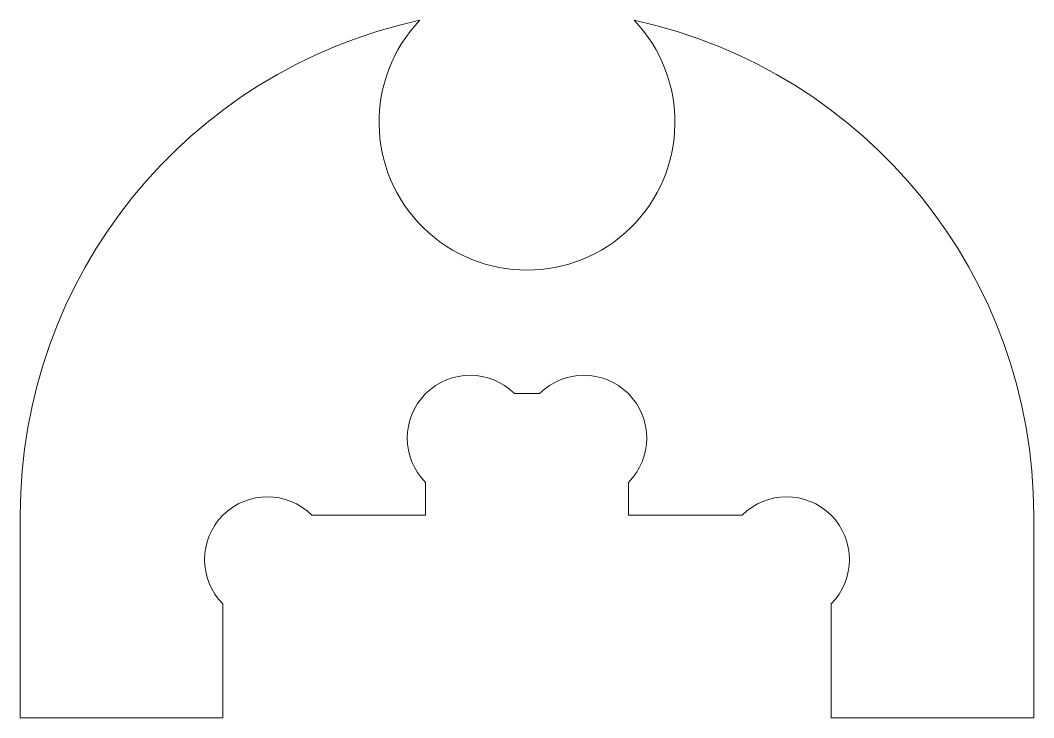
# Model space of a CAD drawing. Extents: x -12.5 to 12.5, y -5 to 12.2.
import ezdxf

# ---------------------------------------------------------------- set-up
doc = ezdxf.new("R2010")
doc.units = 0
doc.layers.get('0').update_dxf_attribs({"lineweight": 0})

msp = doc.modelspace()

# ---------------------------------------------------------------- linework, layer by layer
for p, q in [((-0.308, 3), (0.308, 3)), ((-2.5, 0), (-2.5, 0.808)), ((2.5, 0.808), (2.5, 0)), ((-12.5, 0), (-12.5, -5)), ((-5.308, 0), (-2.5, 0)), ((2.5, 0), (5.308, 0)), ((12.5, -5), (12.5, 0)), ((-7.5, -5), (-7.5, -2.192)), ((7.5, -2.192), (7.5, -5)), ((-12.5, -5), (-7.5, -5)), ((7.5, -5), (12.5, -5))]:
    msp.add_line(p, q)
for centre, radius, start, end in [((0, 0), 12.5, 102.2065, 180), ((0, 9.7), 3.65, 136.3938, 43.6062), ((0, 0), 12.5, 0, 77.7935), ((-1.404, 1.904), 1.55, 45, 225), ((1.404, 1.904), 1.55, 315, 135), ((-6.404, -1.096), 1.55, 45, 225), ((6.404, -1.096), 1.55, 315, 135)]:
    msp.add_arc(centre, radius, start, end)

doc.saveas('drawing.dxf')
